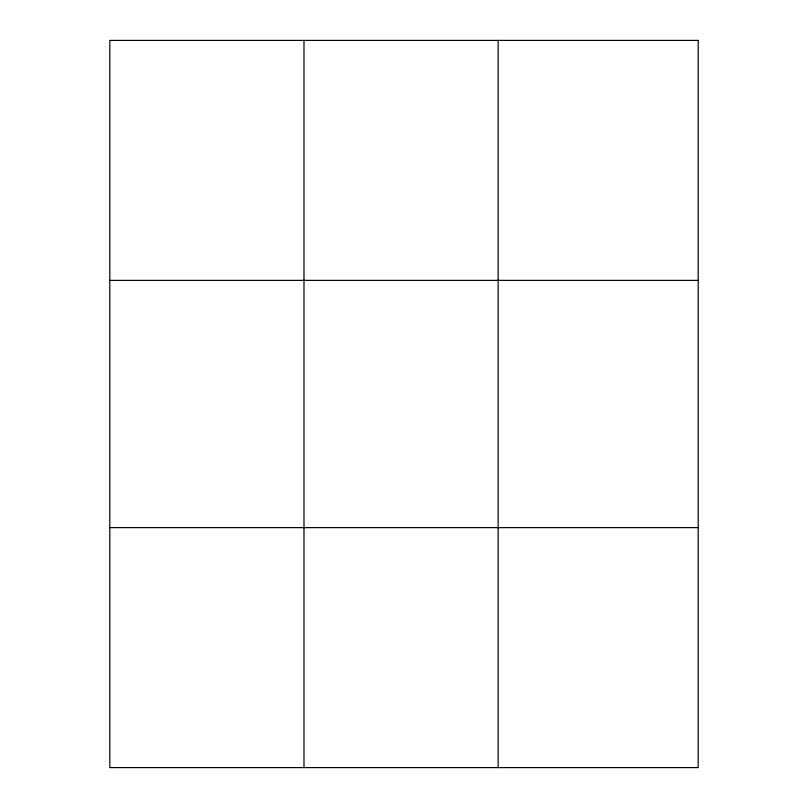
<?xml version="1.0" encoding="UTF-8"?>
<svg xmlns="http://www.w3.org/2000/svg" width="808" height="808" viewBox="0 0 808 808"><rect width="100%" height="100%" fill="white"/><g stroke="black" fill="none" stroke-linecap="round" stroke-linejoin="round"><path stroke-width="1.21" d="M303.98 40.4L303.98 767.6M498.142 40.4L498.142 767.6M109.807 280.376L698.193 280.376M109.807 527.624L698.193 527.624M698.193 40.4L698.193 767.6L109.807 767.6L109.807 40.4L698.193 40.4"/></g></svg>
